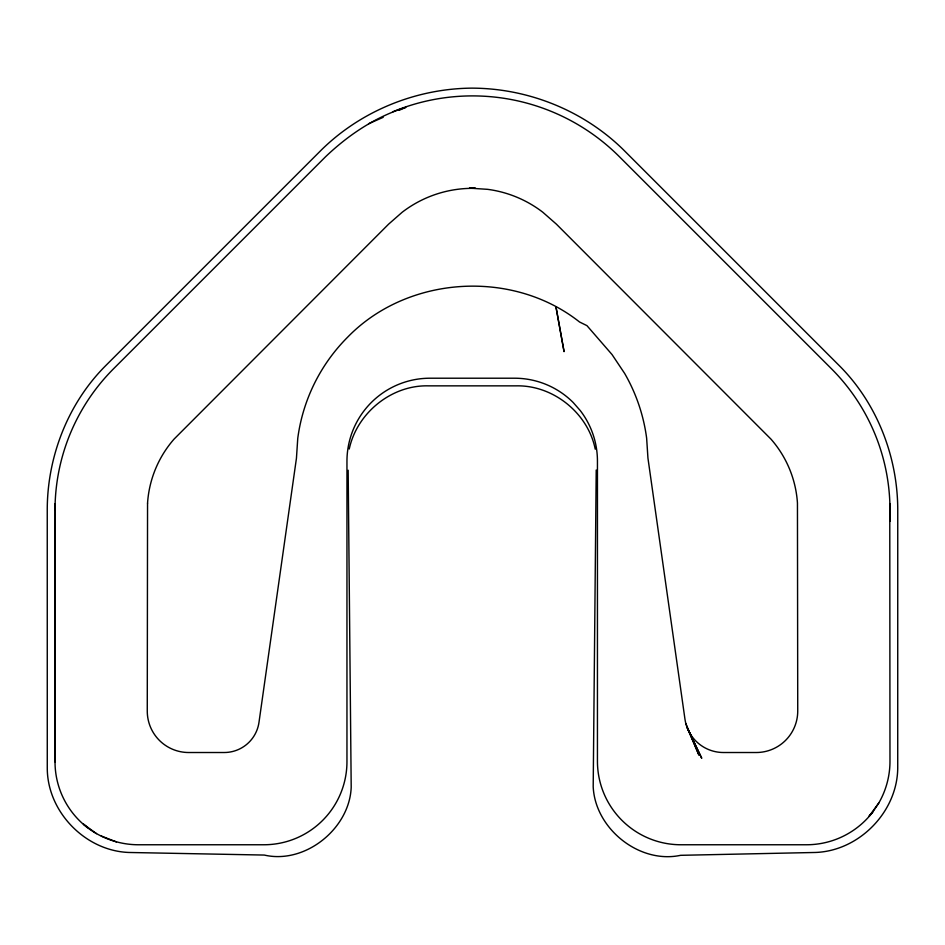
<?xml version="1.0" encoding="UTF-8"?>
<svg xmlns="http://www.w3.org/2000/svg" width="945" height="945" viewBox="0 0 945 945"><rect width="100%" height="100%" fill="white"/><g stroke="black" fill="none" stroke-linecap="round" stroke-linejoin="round"><path stroke-width="1.42" d="M55.023 761.883L55.235 503.661L55.023 761.883A82.888 82.888 0 0 0 87.448 827.631C101.895 838.569 119.791 844.641 137.911 844.759L263.868 844.759A83.089 83.089 0 0 0 346.957 761.682L346.957 461.255A83.042 83.042 0 0 1 429.987 378.213L514.564 378.213A82.865 82.865 0 0 1 573.166 402.487L580.313 410.638A82.865 82.865 0 0 1 597.441 461.077L597.441 761.268A83.491 83.491 0 0 0 680.932 844.759L806.487 844.759A83.491 83.491 0 0 0 872.719 812.098L878.791 803.014A83.491 83.491 0 0 0 889.977 761.268L889.765 503.555L889.977 521.321M596.212 470.031L593.2 786.736C595.043 828.529 639.151 864.191 680.601 855.319L813.468 852.508C858.367 852.118 898.069 811.814 897.726 766.891L897.75 510.678C897.904 457.297 877.267 403.621 839.349 365.703L623.511 149.853C583.632 110.636 528.409 88.428 472.571 88.145L472.335 88.133C416.521 88.452 361.344 110.671 321.477 149.865L105.616 365.727C67.686 403.68 47.026 457.368 47.25 510.796L47.274 767.624C46.978 812.098 86.231 851.977 130.658 852.508L264.281 855.06C305.188 864.545 349.709 828.517 351.197 787.173L348.162 470.232M349.237 449.017C356.95 413.059 391.431 384.875 428.404 385.855L516.159 385.855C553.108 384.981 587.979 412.977 595.255 449.206M878.791 803.014L869.128 816.197L872.719 812.098M399.18 110.281L405.83 107.352C375.484 116.849 348.398 134.922 325.529 156.775L113.66 368.656A200.186 200.186 0 0 0 55.023 510.205M368.574 123.748L383.209 117.31M101.328 836.053L116.459 841.936M96.461 833.655L83.373 824.064L87.448 827.631M689.283 732.186L701.745 758.303L687.322 728.004L698.934 755.09L685.869 723.61M392.955 111.723A207.853 207.853 0 0 1 619.471 156.775L831.423 368.727A199.915 199.915 0 0 1 889.977 510.087M147.55 503.153L147.266 711.112A41.403 41.403 0 0 0 188.681 752.515L224.237 752.515A35.095 35.095 0 0 0 259.001 722.24L296.447 458.231L297.758 438.35A175.486 175.486 0 0 1 347.654 337.164C407.401 275.586 512.273 268.805 579.545 321.997L586.951 325.647L612.041 354.564L624.645 373.429A175.309 175.309 0 0 1 646.64 438.196L647.939 458.065L684.948 719.074A38.899 38.899 0 0 0 723.362 752.515L756.236 752.515A41.497 41.497 0 0 0 797.734 711.018L797.45 503.059A107.624 107.624 0 0 0 770.978 439.13L556.381 224.142L542.749 212.188A115.408 115.408 0 0 0 487.561 189.331L469.476 188.149L475.323 188.149L472.417 188.338A115.467 115.467 0 0 0 402.251 212.188L388.619 224.142L174.093 439.071A107.884 107.884 0 0 0 147.55 503.153M564.047 351.54L555.991 307.042L564.047 351.54"/></g></svg>
